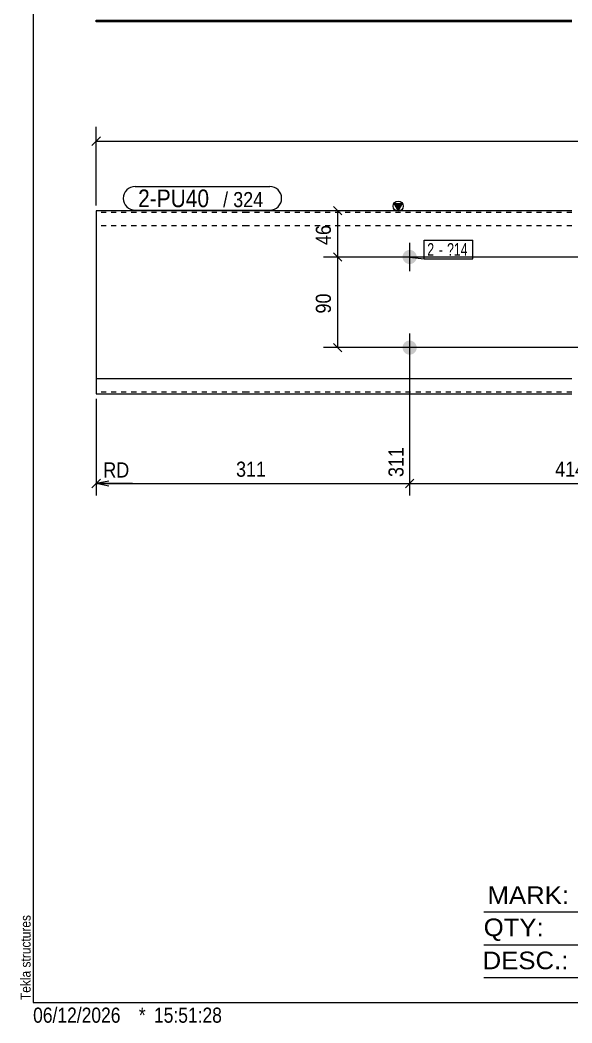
# Model space of a CAD drawing. Header units: millimetres. Extents: x 2 to 579, y 1 to 405.
# Drawn here: x 2.4 to 112, y 1 to 200.2 of the extents above; entities that cross this region are included whole.
import ezdxf

# ---------------------------------------------------------------- set-up
doc = ezdxf.new("R2010")
doc.units = ezdxf.units.MM
doc.linetypes.add('XKITLINE00', pattern=[0])
doc.linetypes.add('XKITLINE01', pattern=[4, 1, -1, 1, -1])
for name, color, linetype, lineweight in [('Bolt', 3, 'Continuous', 0), ('BoltMark', 7, 'Continuous', 0), ('Dimensions', 7, 'Continuous', 0), ('DrawingSheet', 5, 'Continuous', 0), ('OtherObjectType', 7, 'Continuous', 0), ('Part', 2, 'Continuous', 0), ('PartMark', 7, 'Continuous', 0)]:
    doc.layers.add(name, color=color, linetype=linetype, lineweight=lineweight)
doc.styles.add('ARIAL', font='ARIAL.TTF')
doc.styles.add('ARIAL_NARROW', font='ARIALN.TTF')

# ---------------------------------------------------------------- blocks, each defined once
blk = doc.blocks.new('*A2')
at = {"layer": 'Bolt'}
for points in [[(81.19, 153.06), (81.19, 153.02), (81.19, 152.99), (81.19, 152.95), (81.18, 152.92), (81.18, 152.89), (81.17, 152.85), (81.17, 152.82), (81.16, 152.79), (81.15, 152.75), (81.14, 152.72), (81.13, 152.69), (81.12, 152.65), (81.11, 152.62), (81.1, 152.59), (81.09, 152.56), (81.07, 152.52), (81.06, 152.49), (81.04, 152.46), (81.03, 152.43), (81.01, 152.4), (80.99, 152.37), (80.98, 152.34), (80.96, 152.31), (80.94, 152.29), (80.92, 152.26), (80.9, 152.23), (80.88, 152.2), (80.85, 152.18), (80.83, 152.15), (80.81, 152.13), (80.78, 152.1), (80.76, 152.08), (80.73, 152.05), (80.71, 152.03), (80.68, 152.01), (80.66, 151.99), (80.63, 151.97), (80.6, 151.95), (80.57, 151.93), (80.54, 151.91), (80.51, 151.89), (80.48, 151.87), (80.45, 151.86), (80.42, 151.84), (80.39, 151.83), (80.36, 151.81), (80.33, 151.8), (80.3, 151.79), (80.27, 151.77), (80.23, 151.76), (80.2, 151.75), (80.17, 151.74), (80.13, 151.73), (80.1, 151.73), (80.07, 151.72), (80.03, 151.71), (80, 151.71), (79.97, 151.7), (79.93, 151.7), (79.9, 151.7), (79.86, 151.69), (79.83, 151.69), (79.79, 151.69), (79.76, 151.69), (79.73, 151.69), (79.69, 151.7), (79.66, 151.7), (79.62, 151.7), (79.59, 151.71), (79.55, 151.71), (79.52, 151.72), (79.49, 151.73), (79.45, 151.73), (79.42, 151.74), (79.39, 151.75), (79.35, 151.76), (79.32, 151.77), (79.29, 151.79), (79.26, 151.8), (79.23, 151.81), (79.2, 151.83), (79.16, 151.84), (79.13, 151.86), (79.1, 151.87), (79.07, 151.89), (79.04, 151.91), (79.02, 151.93), (78.99, 151.95), (78.96, 151.97), (78.93, 151.99), (78.91, 152.01), (78.88, 152.03), (78.85, 152.05), (78.83, 152.08), (78.8, 152.1), (78.78, 152.13), (78.76, 152.15), (78.73, 152.18), (78.71, 152.2), (78.69, 152.23), (78.67, 152.26), (78.65, 152.29), (78.63, 152.31), (78.61, 152.34), (78.59, 152.37), (78.58, 152.4), (78.56, 152.43), (78.54, 152.46), (78.53, 152.49), (78.51, 152.52), (78.5, 152.56), (78.49, 152.59), (78.48, 152.62), (78.46, 152.65), (78.45, 152.69), (78.44, 152.72), (78.44, 152.75), (78.43, 152.79), (78.42, 152.82), (78.41, 152.85), (78.41, 152.89), (78.4, 152.92), (78.4, 152.95), (78.4, 152.99), (78.4, 153.02), (78.39, 153.06), (78.39, 153.09), (78.39, 153.13), (78.4, 153.16), (78.4, 153.2), (78.4, 153.23), (78.4, 153.26), (78.41, 153.3), (78.41, 153.33), (78.42, 153.37), (78.43, 153.4), (78.44, 153.43), (78.44, 153.47), (78.45, 153.5), (78.46, 153.53), (78.48, 153.56), (78.49, 153.6), (78.5, 153.63), (78.51, 153.66), (78.53, 153.69), (78.54, 153.72), (78.56, 153.75), (78.58, 153.78), (78.59, 153.81), (78.61, 153.84), (78.63, 153.87), (78.65, 153.9), (78.67, 153.93), (78.69, 153.95), (78.71, 153.98), (78.73, 154.01), (78.76, 154.03), (78.78, 154.06), (78.8, 154.08), (78.83, 154.11), (78.85, 154.13), (78.88, 154.15), (78.91, 154.17), (78.93, 154.2), (78.96, 154.22), (78.99, 154.24), (79.02, 154.26), (79.04, 154.27), (79.07, 154.29), (79.1, 154.31), (79.13, 154.33), (79.16, 154.34), (79.2, 154.36), (79.23, 154.37), (79.26, 154.39), (79.29, 154.4), (79.32, 154.41), (79.35, 154.42), (79.39, 154.43), (79.42, 154.44), (79.45, 154.45), (79.49, 154.46), (79.52, 154.47), (79.55, 154.47), (79.59, 154.48), (79.62, 154.48), (79.66, 154.49), (79.69, 154.49), (79.73, 154.49), (79.76, 154.49), (79.79, 154.49), (79.83, 154.49), (79.86, 154.49), (79.9, 154.49), (79.93, 154.49), (79.97, 154.48), (80, 154.48), (80.03, 154.47), (80.07, 154.47), (80.1, 154.46), (80.13, 154.45), (80.17, 154.44), (80.2, 154.43), (80.23, 154.42), (80.27, 154.41), (80.3, 154.4), (80.33, 154.39), (80.36, 154.37), (80.39, 154.36), (80.42, 154.34), (80.45, 154.33), (80.48, 154.31), (80.51, 154.29), (80.54, 154.27), (80.57, 154.26), (80.6, 154.24), (80.63, 154.22), (80.66, 154.2), (80.68, 154.17), (80.71, 154.15), (80.73, 154.13), (80.76, 154.11), (80.78, 154.08), (80.81, 154.06), (80.83, 154.03), (80.85, 154.01), (80.88, 153.98), (80.9, 153.95), (80.92, 153.93), (80.94, 153.9), (80.96, 153.87), (80.98, 153.84), (80.99, 153.81), (81.01, 153.78), (81.03, 153.75), (81.04, 153.72), (81.06, 153.69), (81.07, 153.66), (81.09, 153.63), (81.1, 153.6), (81.11, 153.56), (81.12, 153.53), (81.13, 153.5), (81.14, 153.47), (81.15, 153.43), (81.16, 153.4), (81.17, 153.37), (81.17, 153.33), (81.18, 153.3), (81.18, 153.26), (81.19, 153.23), (81.19, 153.2), (81.19, 153.16), (81.19, 153.13), (81.19, 153.09)], [(81.19, 135.06), (81.19, 135.02), (81.19, 134.99), (81.19, 134.95), (81.18, 134.92), (81.18, 134.89), (81.17, 134.85), (81.17, 134.82), (81.16, 134.79), (81.15, 134.75), (81.14, 134.72), (81.13, 134.69), (81.12, 134.65), (81.11, 134.62), (81.1, 134.59), (81.09, 134.56), (81.07, 134.52), (81.06, 134.49), (81.04, 134.46), (81.03, 134.43), (81.01, 134.4), (80.99, 134.37), (80.98, 134.34), (80.96, 134.31), (80.94, 134.29), (80.92, 134.26), (80.9, 134.23), (80.88, 134.2), (80.85, 134.18), (80.83, 134.15), (80.81, 134.13), (80.78, 134.1), (80.76, 134.08), (80.73, 134.05), (80.71, 134.03), (80.68, 134.01), (80.66, 133.99), (80.63, 133.97), (80.6, 133.95), (80.57, 133.93), (80.54, 133.91), (80.51, 133.89), (80.48, 133.87), (80.45, 133.86), (80.42, 133.84), (80.39, 133.83), (80.36, 133.81), (80.33, 133.8), (80.3, 133.79), (80.27, 133.77), (80.23, 133.76), (80.2, 133.75), (80.17, 133.74), (80.13, 133.73), (80.1, 133.73), (80.07, 133.72), (80.03, 133.71), (80, 133.71), (79.97, 133.7), (79.93, 133.7), (79.9, 133.7), (79.86, 133.69), (79.83, 133.69), (79.79, 133.69), (79.76, 133.69), (79.73, 133.69), (79.69, 133.7), (79.66, 133.7), (79.62, 133.7), (79.59, 133.71), (79.55, 133.71), (79.52, 133.72), (79.49, 133.73), (79.45, 133.73), (79.42, 133.74), (79.39, 133.75), (79.35, 133.76), (79.32, 133.77), (79.29, 133.79), (79.26, 133.8), (79.23, 133.81), (79.2, 133.83), (79.16, 133.84), (79.13, 133.86), (79.1, 133.87), (79.07, 133.89), (79.04, 133.91), (79.02, 133.93), (78.99, 133.95), (78.96, 133.97), (78.93, 133.99), (78.91, 134.01), (78.88, 134.03), (78.85, 134.05), (78.83, 134.08), (78.8, 134.1), (78.78, 134.13), (78.76, 134.15), (78.73, 134.18), (78.71, 134.2), (78.69, 134.23), (78.67, 134.26), (78.65, 134.29), (78.63, 134.31), (78.61, 134.34), (78.59, 134.37), (78.58, 134.4), (78.56, 134.43), (78.54, 134.46), (78.53, 134.49), (78.51, 134.52), (78.5, 134.56), (78.49, 134.59), (78.48, 134.62), (78.46, 134.65), (78.45, 134.69), (78.44, 134.72), (78.44, 134.75), (78.43, 134.79), (78.42, 134.82), (78.41, 134.85), (78.41, 134.89), (78.4, 134.92), (78.4, 134.95), (78.4, 134.99), (78.4, 135.02), (78.39, 135.06), (78.39, 135.09), (78.39, 135.13), (78.4, 135.16), (78.4, 135.2), (78.4, 135.23), (78.4, 135.26), (78.41, 135.3), (78.41, 135.33), (78.42, 135.37), (78.43, 135.4), (78.44, 135.43), (78.44, 135.47), (78.45, 135.5), (78.46, 135.53), (78.48, 135.56), (78.49, 135.6), (78.5, 135.63), (78.51, 135.66), (78.53, 135.69), (78.54, 135.72), (78.56, 135.75), (78.58, 135.78), (78.59, 135.81), (78.61, 135.84), (78.63, 135.87), (78.65, 135.9), (78.67, 135.93), (78.69, 135.95), (78.71, 135.98), (78.73, 136.01), (78.76, 136.03), (78.78, 136.06), (78.8, 136.08), (78.83, 136.11), (78.85, 136.13), (78.88, 136.15), (78.91, 136.17), (78.93, 136.2), (78.96, 136.22), (78.99, 136.24), (79.02, 136.26), (79.04, 136.27), (79.07, 136.29), (79.1, 136.31), (79.13, 136.33), (79.16, 136.34), (79.2, 136.36), (79.23, 136.37), (79.26, 136.39), (79.29, 136.4), (79.32, 136.41), (79.35, 136.42), (79.39, 136.43), (79.42, 136.44), (79.45, 136.45), (79.49, 136.46), (79.52, 136.47), (79.55, 136.47), (79.59, 136.48), (79.62, 136.48), (79.66, 136.49), (79.69, 136.49), (79.73, 136.49), (79.76, 136.49), (79.79, 136.49), (79.83, 136.49), (79.86, 136.49), (79.9, 136.49), (79.93, 136.49), (79.97, 136.48), (80, 136.48), (80.03, 136.47), (80.07, 136.47), (80.1, 136.46), (80.13, 136.45), (80.17, 136.44), (80.2, 136.43), (80.23, 136.42), (80.27, 136.41), (80.3, 136.4), (80.33, 136.39), (80.36, 136.37), (80.39, 136.36), (80.42, 136.34), (80.45, 136.33), (80.48, 136.31), (80.51, 136.29), (80.54, 136.27), (80.57, 136.26), (80.6, 136.24), (80.63, 136.22), (80.66, 136.2), (80.68, 136.17), (80.71, 136.15), (80.73, 136.13), (80.76, 136.11), (80.78, 136.08), (80.81, 136.06), (80.83, 136.03), (80.85, 136.01), (80.88, 135.98), (80.9, 135.95), (80.92, 135.93), (80.94, 135.9), (80.96, 135.87), (80.98, 135.84), (80.99, 135.81), (81.01, 135.78), (81.03, 135.75), (81.04, 135.72), (81.06, 135.69), (81.07, 135.66), (81.09, 135.63), (81.1, 135.6), (81.11, 135.56), (81.12, 135.53), (81.13, 135.5), (81.14, 135.47), (81.15, 135.43), (81.16, 135.4), (81.17, 135.37), (81.17, 135.33), (81.18, 135.3), (81.18, 135.26), (81.19, 135.23), (81.19, 135.2), (81.19, 135.16), (81.19, 135.13), (81.19, 135.09)]]:
    blk.add_hatch(color=3, dxfattribs=at).paths.add_polyline_path(points, flags=17)
at = {"layer": 'Bolt', "color": 3, "linetype": 'XKITLINE00', "lineweight": 0}
for p, q in [((79.79, 155.89), (79.79, 150.29)), ((82.59, 153.09), (76.99, 153.09)), ((79.79, 137.89), (79.79, 132.29)), ((82.59, 135.09), (76.99, 135.09))]:
    blk.add_line(p, q, dxfattribs=at)
blk = doc.blocks.new('*A6')
at = {"layer": 'Part'}
blk.add_hatch(color=2, dxfattribs=at).paths.add_polyline_path([(76.72, 163.69), (78.32, 163.69), (77.52, 162.29)], flags=17)
at = {"layer": 'Part', "color": 2, "linetype": 'XKITLINE00', "lineweight": 0}
for p, q in [((77.52, 162.29), (76.72, 163.69)), ((76.72, 163.69), (78.32, 163.69)), ((78.32, 163.69), (77.52, 162.29)), ((17.5, 162.29), (17.5, 125.89)), ((47.5, 162.29), (17.5, 162.29)), ((111.99, 162.29), (47.6, 162.29)), ((47.5, 128.89), (17.5, 128.89)), ((111.99, 128.89), (47.6, 128.89)), ((17.5, 125.89), (47.5, 125.89)), ((47.6, 125.89), (111.99, 125.89))]:
    blk.add_line(p, q, dxfattribs=at)
at = {"layer": 'Part', "color": 7, "linetype": 'XKITLINE01', "lineweight": 0}
for p, q in [((47.5, 161.93), (17.5, 161.93)), ((111.99, 161.93), (47.6, 161.93)), ((47.5, 159.29), (17.5, 159.29)), ((111.99, 159.29), (47.6, 159.29)), ((47.5, 126.25), (17.5, 126.25)), ((111.99, 126.25), (47.6, 126.25))]:
    blk.add_line(p, q, dxfattribs=at)
at = {"layer": 'Part', "color": 2, "linetype": 'XKITLINE00', "lineweight": 0}
blk.add_circle((77.52, 163.19), 1, dxfattribs=at)
blk = doc.blocks.new('*A12')
at = {"layer": 'Part', "color": 2, "linetype": 'XKITLINE00', "lineweight": 0}
for p, q in [((17.5, 199.79), (17.5, 200.15)), ((17.5, 200.15), (47.5, 200.15)), ((47.5, 199.79), (17.5, 199.79)), ((47.6, 200.15), (111.99, 200.15)), ((111.99, 199.79), (47.6, 199.79))]:
    blk.add_line(p, q, dxfattribs=at)
blk = doc.blocks.new('*A13')
at = {"layer": 'DrawingSheet', "color": 5, "linetype": 'XKITLINE00', "lineweight": 0}
for p, q in [((5, 405), (5, 5)), ((5, 5), (579, 5))]:
    blk.add_line(p, q, dxfattribs=at)
at = {"layer": 'DrawingSheet', "color": 5, "style": 'ARIAL', "width": 0.85}
blk.add_text('Tekla structures', height=2, rotation=90, dxfattribs=at).set_placement((4.5, 5.5))
blk = doc.blocks.new('*A17')
at = {"layer": 'OtherObjectType', "color": 6, "linetype": 'XKITLINE00', "lineweight": 0}
for p, q in [((94.5, 23), (144.5, 23)), ((94.5, 16.5), (144.5, 16.5)), ((94.5, 10), (144.5, 10))]:
    blk.add_line(p, q, dxfattribs=at)
at = {"layer": 'OtherObjectType', "color": 6, "style": 'ARIAL_NARROW'}
for s, width, p in [('MARK:', 1.275, (95.27, 24.58)), ('2-PU40', 1.525501, (119.69, 24.65)), ('QTY:', 1.275, (94.5, 18.19)), ('1', 1.525501, (113.99, 18.05)), ('DESC.:', 1.275, (94.29, 11.63)), ('ZZ182-1.8-15-50', 1.525501, (117, 11.79))]:
    blk.add_text(s, height=3.5, dxfattribs=dict(at, width=width)).set_placement(p)
blk = doc.blocks.new('*A20')
at = {"layer": 'OtherObjectType', "color": 7, "style": 'ARIAL_NARROW', "width": 1.008832}
for s, p in [('06/12/2026', (4.99, 1)), ('*', (26, 1)), ('15:51:28', (29, 1))]:
    blk.add_text(s, height=3, dxfattribs=at).set_placement(p)
blk = doc.blocks.new('*A25')
at = {"layer": 'Dimensions', "color": 7, "linetype": 'XKITLINE00', "lineweight": 0}
for p, q in [((64.65, 153.94), (66.35, 152.24)), ((143.28, 153.09), (62.65, 153.09)), ((65.5, 135.09), (65.5, 153.09)), ((64.65, 135.94), (66.35, 134.24)), ((143.28, 135.09), (62.65, 135.09))]:
    blk.add_line(p, q, dxfattribs=at)
at = {"layer": 'Dimensions', "color": 3}
for p in [(65.5, 153.09), (65.5, 135.09)]:
    blk.add_point(p, dxfattribs=at)
at = {"layer": 'Dimensions', "color": 3, "style": 'ARIAL', "width": 0.85}
blk.add_text('90', height=3, rotation=90.0002, dxfattribs=at).set_placement((64.15, 141.87))
blk = doc.blocks.new('*A26')
at = {"layer": 'Dimensions', "color": 7, "linetype": 'XKITLINE00', "lineweight": 0}
for p, q in [((78.79, 162.29), (62.65, 162.29)), ((64.65, 163.14), (66.35, 161.44)), ((65.5, 153.09), (65.5, 162.29)), ((64.65, 153.94), (66.35, 152.24)), ((143.28, 153.09), (62.65, 153.09))]:
    blk.add_line(p, q, dxfattribs=at)
at = {"layer": 'Dimensions', "color": 3}
for p in [(65.5, 162.29), (65.5, 153.09)]:
    blk.add_point(p, dxfattribs=at)
at = {"layer": 'Dimensions', "color": 3, "style": 'ARIAL', "width": 0.85}
blk.add_text('46', height=3, rotation=90.0002, dxfattribs=at).set_placement((64.15, 155.47))
blk = doc.blocks.new('*A27')
at = {"layer": 'Dimensions', "color": 7, "linetype": 'XKITLINE00', "lineweight": 0}
for p, q in [((17.5, 163.29), (17.5, 178.94)), ((18.35, 176.94), (16.65, 175.24)), ((17.5, 176.09), (442.23, 176.09))]:
    blk.add_line(p, q, dxfattribs=at)
at = {"layer": 'Dimensions', "color": 3}
blk.add_point((17.5, 176.09), dxfattribs=at)
blk = doc.blocks.new('*A28')
at = {"layer": 'Dimensions', "color": 7, "linetype": 'XKITLINE00', "lineweight": 0}
for p, q in [((79.79, 134.09), (79.79, 105.69)), ((17.5, 124.89), (17.5, 105.69)), ((17.5, 124.89), (17.5, 105.69)), ((18.35, 108.94), (16.65, 107.24)), ((20, 108.59), (17.5, 108.09)), ((17.5, 108.09), (79.79, 108.09)), ((20, 107.59), (17.5, 108.09)), ((24.72, 108.09), (17.5, 108.09)), ((80.64, 108.94), (78.95, 107.24))]:
    blk.add_line(p, q, dxfattribs=at)
at = {"layer": 'Dimensions', "color": 3}
for p in [(17.5, 108.09), (79.79, 108.09)]:
    blk.add_point(p, dxfattribs=at)
at = {"layer": 'Dimensions', "color": 7}
blk.add_point((17.5, 108.09), dxfattribs=at)
at = {"layer": 'Dimensions', "color": 3, "style": 'ARIAL', "width": 0.85}
blk.add_text('311', height=3, rotation=90.0002, dxfattribs=at).set_placement((78.59, 109.39))
for s, p in [('RD', (18.94, 109.29)), ('311', (45.31, 109.44))]:
    blk.add_text(s, height=3, dxfattribs=at).set_placement(p)
blk = doc.blocks.new('*A29')
at = {"layer": 'Dimensions', "color": 7, "linetype": 'XKITLINE00', "lineweight": 0}
for p, q in [((79.79, 134.09), (79.79, 105.69)), ((144.28, 134.09), (144.28, 105.69)), ((80.64, 108.94), (78.95, 107.24)), ((79.79, 108.09), (144.28, 108.09)), ((145.13, 108.94), (143.43, 107.24))]:
    blk.add_line(p, q, dxfattribs=at)
at = {"layer": 'Dimensions', "color": 3}
for p in [(79.79, 108.09), (144.28, 108.09)]:
    blk.add_point(p, dxfattribs=at)
at = {"layer": 'Dimensions', "color": 3, "style": 'ARIAL', "width": 0.85}
blk.add_text('726', height=3, rotation=90.0002, dxfattribs=at).set_placement((143.08, 109.39))
blk.add_text('414', height=3, dxfattribs=at).set_placement((108.7, 109.44))
blk = doc.blocks.new('*A39')
at = {"layer": 'BoltMark', "color": 7, "linetype": 'XKITLINE00', "lineweight": 0}
for p, q in [((82.7, 156.44), (92.38, 156.44)), ((82.7, 152.74), (82.7, 156.44)), ((92.38, 152.74), (92.38, 156.44)), ((79.79, 153.09), (82.7, 152.74)), ((82.7, 152.74), (92.38, 152.74))]:
    blk.add_line(p, q, dxfattribs=at)
at = {"layer": 'BoltMark', "color": 3, "style": 'ARIAL_NARROW', "width": 0.85}
for s, p in [('2', (83.3, 153.34)), ('?14', (87.23, 153.34)), ('-', (85.57, 153.34))]:
    blk.add_text(s, height=2.5, dxfattribs=at).set_placement(p)
blk = doc.blocks.new('*A41')
at = {"layer": 'PartMark', "color": 7, "linetype": 'XKITLINE00', "lineweight": 0}
for p, q in [((25.25, 167.09), (52.01, 167.09)), ((25.25, 162.39), (52.01, 162.39))]:
    blk.add_line(p, q, dxfattribs=at)
for centre, start, end in [((25.25, 164.74), 90, 270), ((52.01, 164.74), 270, 90)]:
    blk.add_arc(centre, 2.35, start, end, dxfattribs=at)
at = {"layer": 'PartMark', "color": 1, "style": 'ARIAL', "width": 0.85}
blk.add_text('2-PU40', height=3.5, dxfattribs=at).set_placement((25.85, 162.99))
at = {"layer": 'PartMark', "color": 3, "style": 'ARIAL', "width": 0.85}
for s, p in [('/', (42.73, 162.99)), ('324', (44.74, 162.99))]:
    blk.add_text(s, height=3, dxfattribs=at).set_placement(p)

msp = doc.modelspace()

# ---------------------------------------------------------------- block references
at = {"lineweight": 0}
for name in ['*A13', '*A27', '*A41', '*A26', '*A2', '*A39', '*A25', '*A28', '*A29', '*A17', '*A20']:
    msp.add_blockref(name, (0, 0), dxfattribs=at)
at = {"layer": 'Part', "lineweight": 0}
for name in ['*A12', '*A6']:
    msp.add_blockref(name, (0, 0), dxfattribs=at)

doc.saveas('drawing.dxf')
